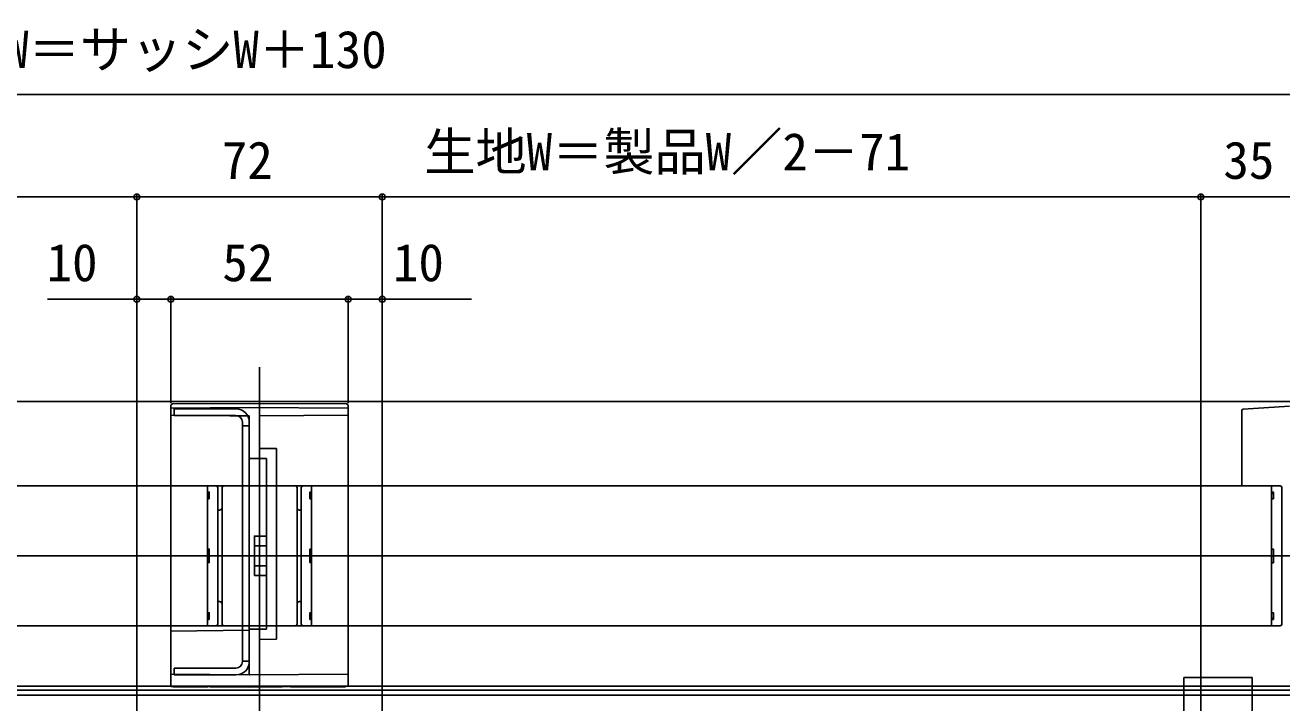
# Model space of a CAD drawing. Units: millimetres, scale not verified. Extents: x -875 to 876, y -1306 to 1300.
# Drawn here: x 318.2 to 686.7, y -415.6 to -216.9 of the extents above; entities that cross this region are included whole.
import ezdxf
from ezdxf.enums import TextEntityAlignment as Align

# ---------------------------------------------------------------- set-up
doc = ezdxf.new("R2010")
doc.units = ezdxf.units.MM
doc.header["$LTSCALE"] = 4
for name, color, linetype in [('0-4_YKK_12', 2, 'Continuous'), ('0-5_YKK_13', 4, 'Continuous'), ('0-7_YKK_D', 6, 'Continuous')]:
    doc.layers.add(name, color=color, linetype=linetype)
doc.styles.add('ＭＳ ゴシック', font='')
doc.styles.get('ＭＳ ゴシック').set_extended_font_data('MS Gothic')

msp = doc.modelspace()

# ---------------------------------------------------------------- linework, layer by layer
at = {"layer": '0-4_YKK_12'}
for p, q in [((386.915, -425.007), (386.915, -317.201)), ((690.915, -327.308), (82.915, -327.308)), ((683.665, -352.008), (90.165, -352.008)), ((683.665, -352.008), (683.665, -393.008)), ((70.915, -372.508), (702.915, -372.508)), ((683.665, -393.008), (90.165, -393.008)), ((690.915, -410.708), (82.915, -410.708)), ((690.915, -411.908), (82.915, -411.908)), ((690.915, -413.308), (82.915, -413.308))]:
    msp.add_line(p, q, dxfattribs=at)
at = {"layer": '0-5_YKK_13'}
for p, q in [((350.915, -299.508), (350.915, -875.111)), ((422.915, -299.506), (422.915, -875.111)), ((662.915, -299.506), (662.915, -875.111)), ((383.915, -327.806), (361.529, -327.932)), ((412.301, -327.966), (383.915, -327.806)), ((360.915, -410.769), (360.915, -328.708)), ((360.915, -329.206), (383.915, -329.006)), ((360.915, -329.206), (383.915, -329.006)), ((361.915, -329.406), (380.015, -329.406)), ((361.915, -329.406), (361.915, -331.406)), ((361.915, -331.406), (380.015, -331.406)), ((383.915, -329.006), (412.915, -329.259)), ((383.915, -329.006), (412.915, -329.259)), ((383.915, -344.006), (383.915, -331.506)), ((412.915, -328.722), (412.915, -410.698)), ((674.915, -352.008), (674.915, -329.964)), ((675.328, -329.534), (688.915, -328.581)), ((381.915, -334.406), (383.915, -334.406)), ((383.915, -333.306), (383.915, -403.506)), ((386.915, -341.006), (391.915, -341.006)), ((391.915, -341.006), (391.915, -361.506)), ((388.915, -344.006), (383.915, -344.006)), ((388.915, -344.006), (388.915, -394.006)), ((374.665, -392.506), (374.665, -352.506)), ((375.915, -352.506), (375.915, -392.506)), ((381.915, -352.006), (376.415, -352.006)), ((381.915, -393.006), (381.915, -352.006)), ((391.915, -393.006), (391.915, -352.006)), ((397.415, -352.006), (391.915, -352.006)), ((397.915, -352.506), (397.915, -392.506)), ((399.165, -392.506), (399.165, -352.506)), ((686.665, -392.508), (686.665, -352.508)), ((372.165, -355.837), (371.665, -355.837)), ((401.665, -355.837), (402.165, -355.837)), ((684.165, -355.839), (683.665, -355.839)), ((375.215, -359.106), (375.115, -359.106)), ((398.615, -359.106), (398.715, -359.106)), ((385.415, -375.392), (388.915, -375.392)), ((385.415, -378.279), (385.415, -375.392)), ((385.415, -378.279), (388.915, -378.279)), ((375.115, -385.906), (375.215, -385.906)), ((391.915, -383.506), (391.915, -396.962)), ((398.715, -385.906), (398.615, -385.906)), ((372.165, -391.174), (371.665, -391.174)), ((371.665, -393.006), (374.165, -393.006)), ((376.415, -393.006), (381.915, -393.006)), ((383.915, -394.006), (388.915, -394.006)), ((397.415, -393.006), (391.915, -393.006)), ((402.165, -393.006), (399.665, -393.006)), ((401.665, -391.174), (402.165, -391.174)), ((684.165, -391.177), (683.665, -391.177)), ((683.665, -393.008), (686.165, -393.008)), ((383.915, -394.274), (360.915, -394.548)), ((381.915, -397.606), (381.915, -403.506)), ((391.915, -396.962), (386.915, -397.006)), ((386.915, -403.406), (386.915, -397.006)), ((381.915, -403.406), (383.915, -403.406)), ((412.915, -405.133), (412.915, -407.153)), ((361.915, -405.406), (380.015, -405.406)), ((361.915, -405.406), (361.915, -407.406)), ((361.915, -407.406), (380.015, -407.406)), ((412.915, -407.153), (383.915, -407.406)), ((383.915, -407.406), (412.915, -407.153)), ((677.915, -408.208), (657.915, -408.208)), ((657.915, -413.308), (657.915, -408.208)), ((677.915, -413.308), (677.915, -408.208)), ((360.915, -410.769), (383.915, -411.043)), ((361.881, -410.892), (371.786, -410.899)), ((383.915, -411.043), (412.915, -410.698)), ((396.045, -410.899), (411.915, -410.889)), ((677.915, -410.708), (657.915, -410.708))]:
    msp.add_line(p, q, dxfattribs=at)
for points in [[(383.915, -331.506), (378.165, -331.455), (372.415, -331.405), (366.665, -331.355), (360.915, -331.305)], [(361.529, -327.948), (361.371, -327.947), (361.226, -328.001), (361.099, -328.101), (361, -328.249), (360.941, -328.436)], [(386.915, -341.006), (386.915, -331.506), (412.915, -331.279)], [(412.889, -328.469), (412.83, -328.282), (412.731, -328.135), (412.604, -328.035), (412.459, -327.981), (412.301, -327.982)], [(675.329, -329.548), (675.167, -329.559), (675.039, -329.644), (674.949, -329.777), (674.915, -329.964)], [(381.915, -333.306), (381.915, -378.106), (381.915, -397.606)], [(374.165, -352.006), (371.665, -352.006), (371.665, -393.006)], [(399.665, -352.006), (402.165, -352.006), (402.165, -393.006)], [(686.165, -352.008), (683.665, -352.008), (683.665, -393.008)], [(371.665, -353.837), (372.165, -353.837), (372.165, -354.272)], [(371.665, -354.272), (372.165, -354.272), (372.165, -355.837)], [(402.165, -353.837), (401.665, -353.837), (401.665, -354.272)], [(402.165, -354.272), (401.665, -354.272), (401.665, -355.837)], [(683.665, -353.839), (684.165, -353.839), (684.165, -354.275)], [(683.665, -354.275), (684.165, -354.275), (684.165, -355.839)], [(385.415, -369.619), (385.415, -366.732), (388.915, -366.732)], [(371.665, -370.506), (372.165, -370.506), (372.165, -374.506), (371.665, -374.506)], [(385.415, -375.392), (385.415, -369.619), (388.915, -369.619)], [(402.165, -370.506), (401.665, -370.506), (401.665, -374.506), (402.165, -374.506)], [(683.665, -370.508), (684.165, -370.508), (684.165, -374.508), (683.665, -374.508)], [(371.665, -389.174), (372.165, -389.174), (372.165, -390.739)], [(402.165, -389.174), (401.665, -389.174), (401.665, -390.739)], [(683.665, -389.177), (684.165, -389.177), (684.165, -390.742)], [(383.915, -394.006), (383.915, -407.406), (360.915, -407.153)], [(371.665, -390.739), (372.165, -390.739), (372.165, -391.174)], [(402.165, -390.739), (401.665, -390.739), (401.665, -391.174)], [(683.665, -390.742), (684.165, -390.742), (684.165, -391.177)], [(657.915, -413.308), (657.915, -433.708), (677.915, -433.708), (677.915, -413.308)]]:
    msp.add_lwpolyline(points, dxfattribs=at)
for centre, radius, start, end in [((380.015, -333.306), 3.9, 0, 90), ((380.015, -333.306), 1.9, 0, 90), ((374.165, -352.506), 0.5, 0, 90), ((376.415, -352.506), 0.5, 90, 180), ((397.415, -352.506), 0.5, 0, 90), ((399.665, -352.506), 0.5, 90, 180), ((686.165, -352.508), 0.5, 0, 90), ((375.115, -360.106), 1, 90, 116.74619), ((375.215, -358.406), 0.7, 270, 0), ((398.615, -358.406), 0.7, 180, 270), ((398.715, -360.106), 1, 63.25632, 90), ((375.115, -384.906), 1, 243.25381, 270), ((375.215, -386.606), 0.7, 0, 90), ((398.615, -386.606), 0.7, 90, 180), ((398.715, -384.906), 1, 270, 296.74368), ((374.165, -392.506), 0.5, 270, 0), ((376.415, -392.506), 0.5, 180, 270), ((397.415, -392.506), 0.5, 270, 360), ((399.665, -392.506), 0.5, 180, 270), ((686.165, -392.508), 0.5, 270, 0), ((380.015, -403.506), 1.9, 270, 0), ((380.015, -403.506), 3.9, 270, 0)]:
    msp.add_arc(centre, radius, start, end, dxfattribs=at)
for centre, major_axis, ratio, start_param, end_param in [((361.915, -328.702), (-0.016, -1.191), 0.83919, 4.4982667, 4.7284344), ((411.915, -328.736), (0.016, -1.191), 0.83919, 1.5547509, 1.7849186), ((361.915, -409.925), (-1, 0.009), 0.967692, 1.0825991, 1.5798585), ((411.915, -409.922), (-1, -0.009), 0.967692, 1.5617342, 2.1928889)]:
    msp.add_ellipse(centre, major_axis=major_axis, ratio=ratio, start_param=start_param, end_param=end_param, dxfattribs=at)
at = {"layer": '0-7_YKK_D'}
for p, q in [((75.915, -237.308), (697.915, -237.308)), ((350.915, -267.308), (110.915, -267.308)), ((350.915, -321.306), (350.915, -266.308)), ((350.915, -322.306), (350.915, -266.308)), ((422.915, -267.308), (350.915, -267.308)), ((422.915, -322.306), (422.915, -266.308)), ((422.915, -322.306), (422.915, -266.308)), ((662.915, -267.308), (422.915, -267.308)), ((662.915, -322.308), (662.915, -266.308)), ((662.915, -321.306), (662.915, -266.308)), ((697.915, -267.308), (662.915, -267.308)), ((350.915, -322.306), (350.915, -296.308)), ((360.915, -327.708), (360.915, -296.308)), ((360.915, -327.708), (360.915, -296.308)), ((360.915, -297.308), (412.915, -297.308)), ((412.915, -327.779), (412.915, -296.308)), ((412.915, -327.779), (412.915, -296.308)), ((422.915, -322.306), (422.915, -296.308))]:
    msp.add_line(p, q, dxfattribs=at)
for points in [[(360.915, -297.308), (350.915, -297.308), (324.765, -297.308)], [(412.915, -297.308), (422.915, -297.308), (449.065, -297.308)]]:
    msp.add_lwpolyline(points, dxfattribs=at)
for centre in [(350.915, -267.308), (350.915, -267.308), (422.915, -267.308), (422.915, -267.308), (662.915, -267.308), (662.915, -267.308), (350.915, -297.308), (360.915, -297.308), (360.915, -297.308), (412.915, -297.308), (412.915, -297.308), (422.915, -297.308)]:
    msp.add_circle(centre, 0.85, dxfattribs=at)

# ---------------------------------------------------------------- texts
at = {"layer": '0-7_YKK_D', "style": 'ＭＳ ゴシック'}
for s, p in [('製品W＝サッシW＋130', (281.745, -232.837)), ('生地W＝製品W／2－71', (435.23, -262.837)), ('72', (375.835, -265.308)), ('35', (669.506, -265.308)), ('10', (324.464, -295.308)), ('52', (376.006, -295.308)), ('10', (426.014, -295.308))]:
    msp.add_text(s, height=11, dxfattribs=at).set_placement(p, align=Align.BOTTOM_LEFT)

doc.saveas('drawing.dxf')
